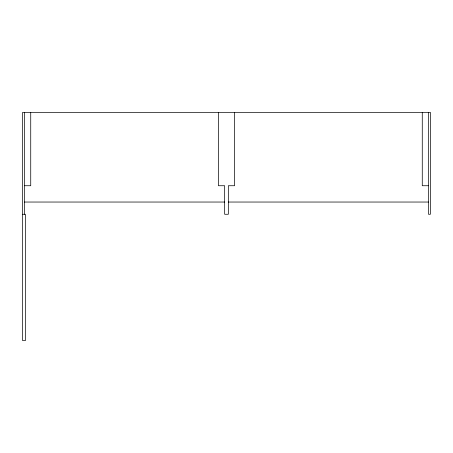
<?xml version="1.0" encoding="UTF-8"?>
<svg xmlns="http://www.w3.org/2000/svg" width="453" height="453" viewBox="0 0 453 453"><rect width="100%" height="100%" fill="white"/><g stroke="black" fill="none" stroke-linecap="round" stroke-linejoin="round"><path stroke-width="0.68" d="M24.485 185.73L30.73 185.73L30.73 112.344M428.515 185.73L422.27 185.73L422.27 112.344M24.485 202.038L224.665 202.038M228.335 202.038L428.515 202.038M22.65 214.269L25.345 214.269L25.345 340.656L22.65 340.656L22.65 112.344L430.35 112.344L430.35 214.269L428.515 214.269L428.515 112.344M234.58 112.344L234.58 185.73L228.335 185.73L228.335 214.269L224.665 214.269L224.665 185.73L218.42 185.73L218.42 112.344M24.485 112.344L24.485 214.269"/></g></svg>
